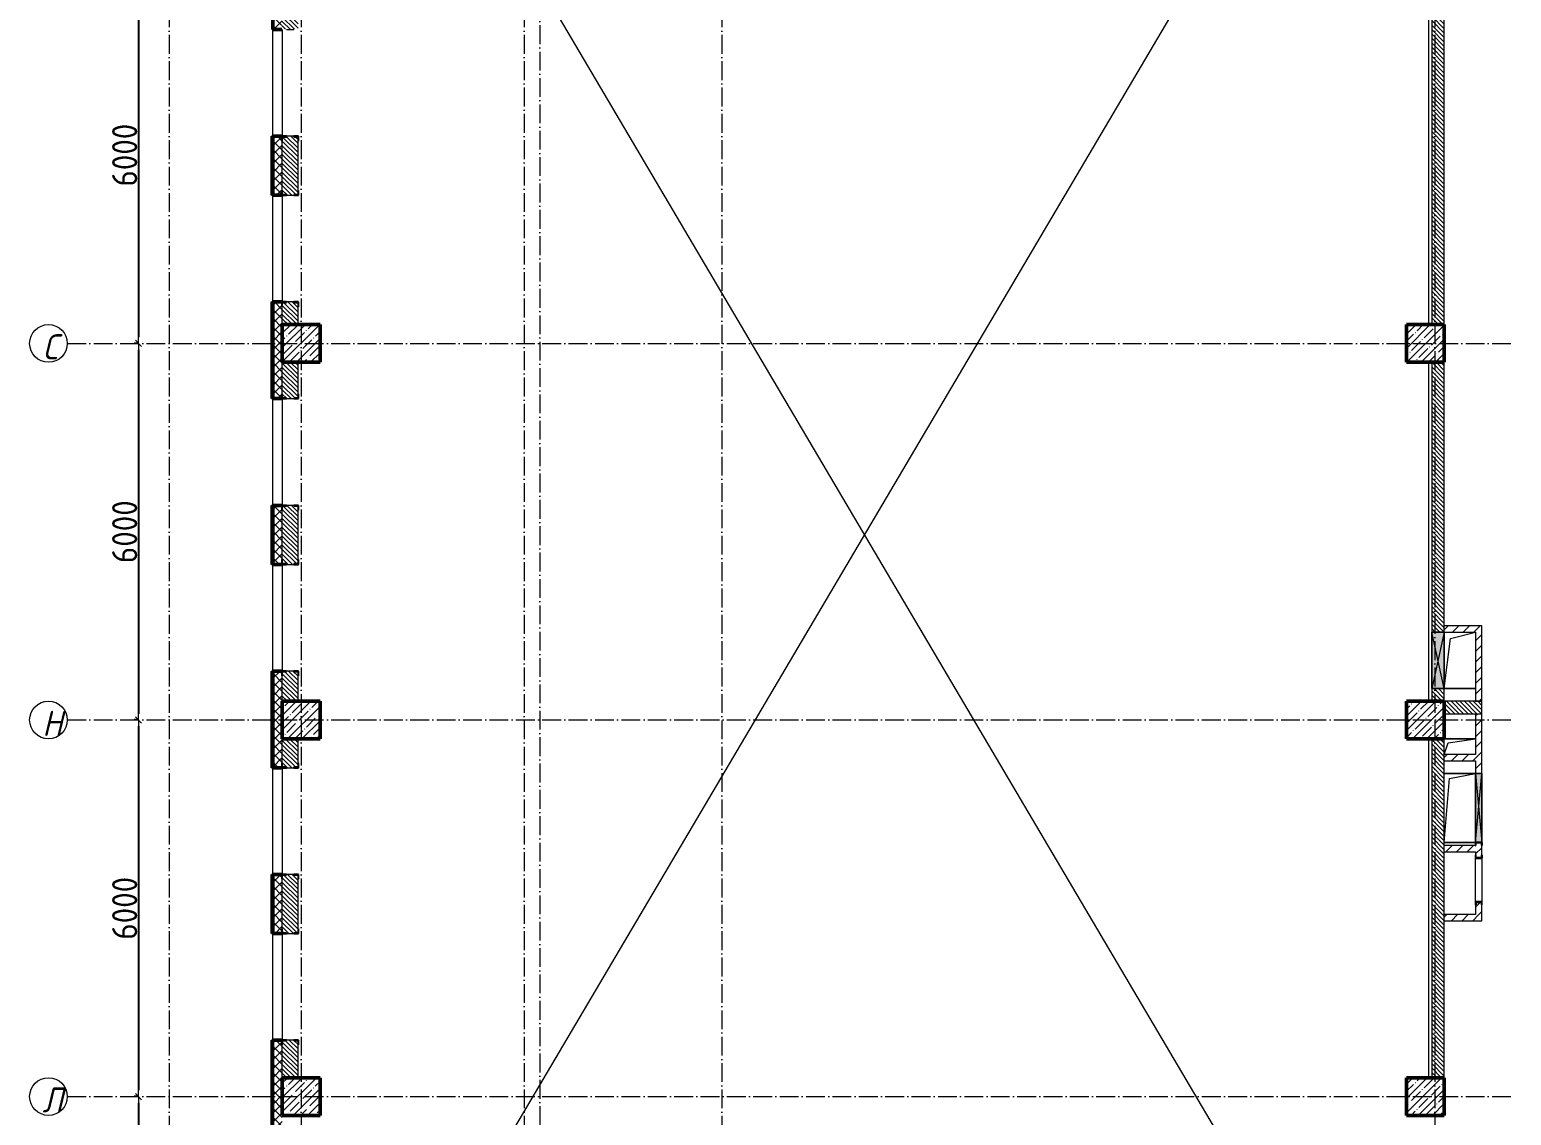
# Model space of a CAD drawing. Header units: millimetres. Extents: x -213536 to 1564669, y -45299 to 942238.
# Drawn here: x 209156 to 232748, y 477397 to 494697 of the extents above; entities that cross this region are included whole.
import ezdxf

# ---------------------------------------------------------------- set-up
doc = ezdxf.new("R2010")
doc.units = ezdxf.units.MM
doc.linetypes.add('50_200_ШТРИХ_1Т_ш5_п1_п1_', pattern=[700, 500, -100, 0, -100])
for name, color, linetype, lineweight in [('A-____-____-DIMS', 7, 'Continuous', 9), ('A-DETL-____-OTLN-4', 7, 'Continuous', 18), ('A-DETL-GENF-OTLN', 7, 'Continuous', 9), ('A-FLOR-____-OTLN', 7, 'Continuous', 9), ('A-GENM-____-MCUT', 7, 'Continuous', 25), ('A-GENM-____-OTLN', 7, 'Continuous', 9), ('A-GENM-____-OTLN-1', 7, 'Continuous', 25), ('A-GLAZ-____-OTLN', 7, 'Continuous', 9), ('A-WALL-____-MCUT-2', 7, 'Continuous', 50), ('A-WALL-____-MCUT-3', 7, 'Continuous', 9), ('A-WALL-____-OTLN', 7, 'Continuous', 9), ('A-WALL-____-PATT-1', 7, 'Continuous', 9), ('A-WALL-FNSH-MCUT-1', 7, 'Continuous', 9), ('I-WALL-____-OTLN', 7, 'Continuous', 9), ('S-COLS-____-MCUT', 7, 'Continuous', 50), ('S-COLS-____-OTLN', 7, 'Continuous', 9), ('S-GRID-____-IDEN', 7, 'Continuous', 9), ('S-GRID-____-OTLN-1', 7, '50_200_ШТРИХ_1Т_ш5_п1_п1_', 9)]:
    doc.layers.add(name, color=color, linetype=linetype, lineweight=lineweight)
doc.styles.add('ISOCPEUR_I', font='isocpeui.ttf', dxfattribs={"width": 0.9, "height": 2.5})
doc.styles.add('СПДС', font='isocpeur.ttf', dxfattribs={"width": 0.9})
doc.dimstyles.new('Размера А3', dxfattribs={"dimtxt": 200, "dimasz": 100, "dimexe": 70, "dimexo": 100, "dimgap": 20, "dimtad": 1, "dimdec": 0, "dimrnd": 10, "dimzin": 0, "dimdsep": 46, "dimtxsty": 'СПДС', "dimblk": 'ARROWHEAD_6', "dimcen": 1, "dimclrd": 256, "dimclre": 256, "dimclrt": 256, "dimazin": 0, "dimtfac": 1, "dimtdec": 0, "dimtmove": 2, "dimatfit": 3, "dimfxl": 1, "dimtolj": 1, "dimtzin": 0, "dimarcsym": 0})
pattern_1 = [(135, (142429.057, 459015.94), (-35.35534, -35.35534), [])]
pattern_2 = [(45, (142429.06, 459015.94), (-84.85281, 84.85281), [])]

# ---------------------------------------------------------------- blocks, each defined once
blk = doc.blocks.new('BSC_Колонна _Прямоугольная - 600х600-V15-АР1_План отверстий 3 этажа в осях 1-64_А-ГГ')
at = {"layer": 'S-COLS-____-OTLN'}
h = blk.add_hatch(dxfattribs=at)
h.set_pattern_fill('FP_51', color=256, style=0, pattern_type=2)
h.set_pattern_definition([(45, (-71050, -30681.04), (-114.04925, 114.04925), []), (45, (-70935.95, -30681.04), (-114.04925, 114.04925), [201.613, -40.323, 3.353, -36.97])])
h.paths.add_polyline_path([(-300, -300), (300, -300), (300, 300), (-300, 300)], flags=0)
at = {"layer": 'S-COLS-____-MCUT'}
for p, q in [((300, 300), (-300, 300)), ((-300, 300), (-300, -300)), ((300, -300), (300, 300)), ((-300, -300), (300, -300))]:
    blk.add_line(p, q, dxfattribs=at)
blk = doc.blocks.new('BSC_Колонна _Прямоугольная - 600х600-V16-АР1_План отверстий 3 этажа в осях 1-64_А-ГГ')
at = {"layer": 'S-COLS-____-OTLN'}
h = blk.add_hatch(dxfattribs=at)
h.set_pattern_fill('FP_52', color=256, style=0, pattern_type=2)
h.set_pattern_definition([(45, (-71050, -24681.04), (-114.04925, 114.04925), []), (45, (-70935.95, -24681.04), (-114.04925, 114.04925), [201.613, -40.323, 3.353, -36.97])])
h.paths.add_polyline_path([(-300, -300), (300, -300), (300, 300), (-300, 300), (-300, 134)], flags=0)
at = {"layer": 'S-COLS-____-MCUT'}
for p, q in [((300, 300), (-300, 300)), ((-300, 300), (-300, -300)), ((300, -300), (300, 300)), ((-300, -300), (300, -300))]:
    blk.add_line(p, q, dxfattribs=at)
blk = doc.blocks.new('BSC_Колонна _Прямоугольная - 600х600-V17-АР1_План отверстий 3 этажа в осях 1-64_А-ГГ')
at = {"layer": 'S-COLS-____-OTLN'}
h = blk.add_hatch(dxfattribs=at)
h.set_pattern_fill('FP_53', color=256, style=0, pattern_type=2)
h.set_pattern_definition([(45, (-71050, -18681.04), (-114.04925, 114.04925), []), (45, (-70935.95, -18681.04), (-114.04925, 114.04925), [201.613, -40.323, 3.353, -36.97])])
h.paths.add_polyline_path([(-300, -300), (300, -300), (300, 300), (-300, 300)], flags=0)
at = {"layer": 'S-COLS-____-MCUT'}
for p, q in [((300, 300), (-300, 300)), ((-300, 300), (-300, -300)), ((300, -300), (300, 300)), ((-300, -300), (300, -300))]:
    blk.add_line(p, q, dxfattribs=at)
blk = doc.blocks.new('BSC_Колонна _Прямоугольная - 600х600-V18-АР1_План отверстий 3 этажа в осях 1-64_А-ГГ')
at = {"layer": 'S-COLS-____-OTLN'}
h = blk.add_hatch(dxfattribs=at)
h.set_pattern_fill('FP_55', color=256, style=0, pattern_type=2)
h.set_pattern_definition([(45, (-88950, -30681.04), (-114.04925, 114.04925), []), (45, (-88835.95, -30681.04), (-114.04925, 114.04925), [201.613, -40.323, 3.353, -36.97])])
h.paths.add_polyline_path([(-300, -300), (300, -300), (300, 300), (-300, 300)], flags=0)
at = {"layer": 'S-COLS-____-MCUT'}
for p, q in [((300, 300), (-300, 300)), ((-300, 300), (-300, -300)), ((300, -300), (300, 300)), ((-300, -300), (300, -300))]:
    blk.add_line(p, q, dxfattribs=at)
blk = doc.blocks.new('BSC_Колонна _Прямоугольная - 600х600-V19-АР1_План отверстий 3 этажа в осях 1-64_А-ГГ')
at = {"layer": 'S-COLS-____-OTLN'}
h = blk.add_hatch(dxfattribs=at)
h.set_pattern_fill('FP_56', color=256, style=0, pattern_type=2)
h.set_pattern_definition([(45, (-88950, -24681.04), (-114.04925, 114.04925), []), (45, (-88835.95, -24681.04), (-114.04925, 114.04925), [201.613, -40.323, 3.353, -36.97])])
h.paths.add_polyline_path([(-300, -300), (300, -300), (300, 300), (-300, 300), (-300, 134)], flags=0)
at = {"layer": 'S-COLS-____-MCUT'}
for p, q in [((300, 300), (-300, 300)), ((-300, 300), (-300, -300)), ((300, -300), (300, 300)), ((-300, -300), (300, -300))]:
    blk.add_line(p, q, dxfattribs=at)
blk = doc.blocks.new('BSC_Колонна _Прямоугольная - 600х600-V20-АР1_План отверстий 3 этажа в осях 1-64_А-ГГ')
at = {"layer": 'S-COLS-____-OTLN'}
h = blk.add_hatch(dxfattribs=at)
h.set_pattern_fill('FP_57', color=256, style=0, pattern_type=2)
h.set_pattern_definition([(45, (-88950, -18681.04), (-114.04925, 114.04925), []), (45, (-88835.95, -18681.04), (-114.04925, 114.04925), [201.613, -40.323, 3.353, -36.97])])
h.paths.add_polyline_path([(-300, -300), (300, -300), (300, 300), (-300, 300)], flags=0)
at = {"layer": 'S-COLS-____-MCUT'}
for p, q in [((300, 300), (-300, 300)), ((-300, 300), (-300, -300)), ((300, -300), (300, 300)), ((-300, -300), (300, -300))]:
    blk.add_line(p, q, dxfattribs=at)
blk = doc.blocks.new('Фахверк_СКБ_Уголок - 250_3380-27498580-АР1_План отверстий 3 этажа в осях 1-64_А-ГГ')
at = {"layer": 'A-GENM-____-MCUT'}
for p, q in [((200, 181), (125, 181)), ((125, 181), (125, 106)), ((125, 106), (131, 106)), ((131, 106), (131, 175)), ((131, 175), (200, 175)), ((200, 175), (200, 181)), ((131, -6), (125, -6)), ((125, -6), (125, -81)), ((125, -81), (200, -81)), ((131, -75), (131, -6)), ((200, -75), (131, -75)), ((200, -81), (200, -75))]:
    blk.add_line(p, q, dxfattribs=at)
blk = doc.blocks.new('AR_Отверстие прямоугольное _в плите_ - AR_Отверстие прямоугольное _в плите_-30552785-АР1_План отверстий 3 этажа в осях 1-64_А-ГГ')
at = {"layer": 'A-GENM-____-OTLN'}
for p, q in [((-250, -450), (-150, 350)), ((-150, 350), (250, 450)), ((-250, -450), (250, -450))]:
    blk.add_line(p, q, dxfattribs=at)
blk = doc.blocks.new('AR_Отверстие прямоугольное _в плите_ - AR_Отверстие прямоугольное _в плите_-30459257-АР1_План отверстий 3 этажа в осях 1-64_А-ГГ')
at = {"layer": 'A-GENM-____-OTLN'}
for p, q in [((250, 125), (-250, 125)), ((-250, -125), (-188, 63)), ((-188, 63), (250, 125))]:
    blk.add_line(p, q, dxfattribs=at)
blk = doc.blocks.new('AR_Отверстие прямоугольное _в плите_ - AR_Отверстие прямоугольное _в плите_-V208-АР1_План отверстий 3 этажа в осях 1-64_А-ГГ')
at = {"layer": 'A-GENM-____-OTLN'}
for p, q in [((250, 550), (-250, 550)), ((-167, 467), (250, 550)), ((-250, -550), (-167, 467)), ((-250, -550), (250, -550))]:
    blk.add_line(p, q, dxfattribs=at)
blk = doc.blocks.new('154_Фахверк_СКБ_Швеллер - Тип_100_3960_зеркало-36793856-АР1_План отверстий 3 этажа в осях 1-64_А-ГГ')
at = {"layer": 'A-GENM-____-MCUT'}
for p, q in [((175, 50), (125, 50)), ((125, 50), (125, -50)), ((128, 47), (175, 47)), ((128, -47), (128, 47)), ((175, 47), (175, 50)), ((125, -50), (175, -50)), ((175, -47), (128, -47)), ((175, -50), (175, -47))]:
    blk.add_line(p, q, dxfattribs=at)
blk = doc.blocks.new('154_Стойка_СКБ_Швеллер - СМ-2180_100-28318692-АР1_План отверстий 3 этажа в осях 1-64_А-ГГ')
at = {"layer": 'A-GENM-____-MCUT'}
for p, q in [((171, 50), (125, 50)), ((125, 50), (125, -50)), ((129.5, 42.4), (171, 42.4)), ((129.5, -42.4), (129.5, 42.4)), ((171, 42.4), (171, 50)), ((125, -50), (171, -50)), ((171, -42.4), (129.5, -42.4)), ((171, -50), (171, -42.4))]:
    blk.add_line(p, q, dxfattribs=at)
blk = doc.blocks.new('AR_Отверстие прямоугольное _в стене_ - AR_Отверстие прямоугольное _в стене__ОВ-36953238-АР1_План отверстий 3 этажа в осях 1-64_А-ГГ')
at = {"layer": 'A-GLAZ-____-OTLN'}
blk.add_hatch(color=256, dxfattribs=at).paths.add_polyline_path([(450, 100), (-450, 100), (-450, -100), (450, -100)], flags=0)
at = {"layer": 'A-DETL-GENF-OTLN'}
for p, q in [((-450, -100), (-450, 100)), ((-450, 100), (450, 100)), ((450, 100), (-450, -100)), ((-450, 100), (450, -100)), ((450, 100), (-450, 100)), ((-450, 100), (-450, -100)), ((450, 100), (450, -100)), ((450, -100), (450, 100)), ((450, -100), (-450, -100)), ((-450, -100), (450, -100))]:
    blk.add_line(p, q, dxfattribs=at)
blk = doc.blocks.new('AR_Отверстие прямоугольное _в стене_ - AR_Отверстие прямоугольное _в стене__ОВ-36943067-АР1_План отверстий 3 этажа в осях 1-64_А-ГГ')
at = {"layer": 'A-GLAZ-____-OTLN'}
blk.add_hatch(color=256, dxfattribs=at).paths.add_polyline_path([(-550, -50), (550, -50), (550, 50), (-550, 50), (-550, -47)], flags=0)
at = {"layer": 'A-DETL-GENF-OTLN'}
for p, q in [((-550, 50), (550, 50)), ((550, 50), (-550, -50)), ((-550, 50), (550, -50)), ((550, 50), (-550, 50)), ((550, 50), (550, -50)), ((550, -50), (550, 50)), ((550, -50), (-550, -50)), ((-550, -50), (550, -50))]:
    blk.add_line(p, q, dxfattribs=at)
blk = doc.blocks.new('Ось сетки - Круг_Ø6_00__ISO-2_5_0_9K_-25732049-АР1_План отверстий 3 этажа в осях 1-64_А-ГГ')
at = {"layer": 'S-GRID-____-IDEN'}
blk.add_circle((0, 0), 3, dxfattribs=at)
blk = doc.blocks.new('ARROWHEAD_6')
at = {"color": 0, "linetype": 'Continuous'}
for p, q in [((0, 0), (-1, 0)), ((-0.5, -0.5), (0.5, 0.5))]:
    blk.add_line(p, q, dxfattribs=at)
blk = doc.blocks.new('*D2896')
at = {"layer": 'A-____-____-DIMS', "lineweight": -2, "transparency": 16777216}
for p, q in [((210895, 495697), (210819, 495697)), ((210889, 495597), (210889, 489797)), ((210895, 489697), (210819, 489697))]:
    blk.add_line(p, q, dxfattribs=at)
at = {"layer": 'Defpoints', "color": 0, "lineweight": 50, "transparency": 16777216}
for p in [(210995, 495697), (210889, 489697), (210995, 489697)]:
    blk.add_point(p, dxfattribs=at)
at = {"layer": 'A-____-____-DIMS', "lineweight": -2, "transparency": 16777216, "xscale": 100, "yscale": 100, "zscale": 100}
for p, rotation in [((210889, 495697), 90), ((210889, 489697), 270)]:
    blk.add_blockref('ARROWHEAD_6', p, dxfattribs=dict(at, rotation=rotation))
at = {"layer": 'A-____-____-DIMS', "transparency": 16777216, "insert": (210669, 492697), "char_height": 400, "attachment_point": 5, "rotation": 90, "style": 'СПДС'}
blk.add_mtext('\\A1;6000', dxfattribs=at)
blk = doc.blocks.new('*D2897')
at = {"layer": 'A-____-____-DIMS', "lineweight": -2, "transparency": 16777216}
for p, q in [((210895, 489697), (210819, 489697)), ((210889, 489597), (210889, 483797)), ((210895, 483697), (210819, 483697))]:
    blk.add_line(p, q, dxfattribs=at)
at = {"layer": 'Defpoints', "color": 0, "lineweight": 50, "transparency": 16777216}
for p in [(210995, 489697), (210889, 483697), (210995, 483697)]:
    blk.add_point(p, dxfattribs=at)
at = {"layer": 'A-____-____-DIMS', "lineweight": -2, "transparency": 16777216, "xscale": 100, "yscale": 100, "zscale": 100}
for p, rotation in [((210889, 489697), 90), ((210889, 483697), 270)]:
    blk.add_blockref('ARROWHEAD_6', p, dxfattribs=dict(at, rotation=rotation))
at = {"layer": 'A-____-____-DIMS', "transparency": 16777216, "insert": (210669, 486697), "char_height": 400, "attachment_point": 5, "rotation": 90, "style": 'СПДС'}
blk.add_mtext('\\A1;6000', dxfattribs=at)
blk = doc.blocks.new('*D2898')
at = {"layer": 'A-____-____-DIMS', "lineweight": -2, "transparency": 16777216}
for p, q in [((210895, 483697), (210819, 483697)), ((210889, 483597), (210889, 477797)), ((210895, 477697), (210819, 477697))]:
    blk.add_line(p, q, dxfattribs=at)
at = {"layer": 'Defpoints', "color": 0, "lineweight": 50, "transparency": 16777216}
for p in [(210995, 483697), (210889, 477697), (210995, 477697)]:
    blk.add_point(p, dxfattribs=at)
at = {"layer": 'A-____-____-DIMS', "lineweight": -2, "transparency": 16777216, "xscale": 100, "yscale": 100, "zscale": 100}
for p, rotation in [((210889, 483697), 90), ((210889, 477697), 270)]:
    blk.add_blockref('ARROWHEAD_6', p, dxfattribs=dict(at, rotation=rotation))
at = {"layer": 'A-____-____-DIMS', "transparency": 16777216, "insert": (210669, 480697), "char_height": 400, "attachment_point": 5, "rotation": 90, "style": 'СПДС'}
blk.add_mtext('\\A1;6000', dxfattribs=at)
blk = doc.blocks.new('*D2899')
at = {"layer": 'A-____-____-DIMS', "lineweight": -2, "transparency": 16777216}
for p, q in [((210895, 477697), (210819, 477697)), ((210889, 477597), (210889, 475447)), ((210895, 475347), (210819, 475347))]:
    blk.add_line(p, q, dxfattribs=at)
at = {"layer": 'Defpoints', "color": 0, "lineweight": 50, "transparency": 16777216}
for p in [(210995, 477697), (210889, 475347), (210995, 475347)]:
    blk.add_point(p, dxfattribs=at)
at = {"layer": 'A-____-____-DIMS', "lineweight": -2, "transparency": 16777216, "xscale": 100, "yscale": 100, "zscale": 100}
for p, rotation in [((210889, 477697), 90), ((210889, 475347), 270)]:
    blk.add_blockref('ARROWHEAD_6', p, dxfattribs=dict(at, rotation=rotation))
at = {"layer": 'A-____-____-DIMS', "transparency": 16777216, "insert": (210669, 476522), "char_height": 400, "attachment_point": 5, "rotation": 90, "style": 'СПДС'}
blk.add_mtext('\\A1;2350', dxfattribs=at)

msp = doc.modelspace()

# ---------------------------------------------------------------- hatches: boundary and pattern name
at = {"layer": 'A-WALL-____-PATT-1'}
h = msp.add_hatch(dxfattribs=at)
h.set_pattern_fill('FP_1', color=256, style=0, pattern_type=2)
h.set_pattern_definition([(45, (142429.06, 459015.94), (-70.71068, 70.71068), []), (135, (142429.06, 459015.94), (-70.71068, -70.71068), [])])
h.paths.add_polyline_path([(213029.1, 471347), (213179.1, 471347), (213179.1, 472642), (213173.1, 472642), (213173.1, 472717), (213029.1, 472717)], flags=0)
h.paths.add_polyline_path([(213114, 474417), (213173.1, 474417), (213173.1, 474492), (213179.1, 474492), (213179.1, 475282), (213173.1, 475282), (213173.1, 475357), (213029.1, 475357), (213029.1, 474417)], flags=0)
h.paths.add_polyline_path([(213114, 477057), (213173.1, 477057), (213173.1, 477132), (213179.1, 477132), (213179.1, 478522), (213173.1, 478522), (213173.1, 478597), (213029.1, 478597), (213029.1, 477057)], flags=0)
h.paths.add_polyline_path([(213114, 480297), (213173.1, 480297), (213173.1, 480372), (213179.1, 480372), (213179.1, 481162), (213173.1, 481162), (213173.1, 481237), (213029.1, 481237), (213029.1, 480297)], flags=0)
h.paths.add_polyline_path([(213114, 482937), (213173.1, 482937), (213173.1, 483012), (213179.1, 483012), (213179.1, 484402), (213173.1, 484402), (213173.1, 484477), (213029.1, 484477), (213029.1, 482937)], flags=0)
h.paths.add_polyline_path([(213029.1, 486177), (213173.1, 486177), (213173.1, 486252), (213179.1, 486252), (213179.1, 487042), (213173.1, 487042), (213173.1, 487117), (213029.1, 487117)], flags=0)
h.paths.add_polyline_path([(213029.1, 488817), (213173.1, 488817), (213173.1, 488892), (213179.1, 488892), (213179.1, 490282), (213173.1, 490282), (213173.1, 490357), (213029.1, 490357)], flags=0)
h.paths.add_polyline_path([(213029.1, 492057), (213173.1, 492057), (213173.1, 492132), (213179.1, 492132), (213179.1, 492922), (213173.1, 492922), (213173.1, 492997), (213029.1, 492997)], flags=0)
h.paths.add_polyline_path([(213173.1, 494697), (213173.1, 494772), (213179.1, 494772), (213179.1, 496162), (213173.1, 496162), (213173.1, 496237), (213029.1, 496237), (213029.1, 494697), (213114, 494697)], flags=0)
h.paths.add_polyline_path([(213173.1, 497937), (213173.1, 498012), (213179.1, 498012), (213179.1, 498802), (213173.1, 498802), (213173.1, 498877), (213029.1, 498877), (213029.1, 497937), (213114, 497937)], flags=0)
h.paths.add_polyline_path([(213173.1, 500577), (213173.1, 500652), (213179.1, 500652), (213179.1, 501947), (213029.1, 501947), (213029.1, 500577), (213114, 500577)], flags=0)
h = msp.add_hatch(dxfattribs=at)
h.set_pattern_fill('FP_6', color=256, style=0, pattern_type=2)
h.set_pattern_definition(pattern_1)
h.paths.add_polyline_path([(213360.1, 489997), (213429.1, 489997), (213429.1, 490351), (213360.1, 490351), (213360.1, 490357), (213248.1, 490357), (213248.1, 490351), (213179.1, 490351), (213179.1, 489997)], flags=0)
h.paths.add_polyline_path([(213360.1, 492057), (213360.1, 492063), (213429.1, 492063), (213429.1, 492991), (213360.1, 492991), (213360.1, 492997), (213248.1, 492997), (213248.1, 492991), (213179.1, 492991), (213179.1, 492063), (213248.1, 492063), (213248.1, 492057)], flags=0)
h.paths.add_polyline_path([(213360.1, 494697), (213360.1, 494703), (213429.1, 494703), (213429.1, 495397), (213179.1, 495397), (213179.1, 494703), (213248.1, 494703), (213248.1, 494697)], flags=0)
h = msp.add_hatch(dxfattribs=at)
h.set_pattern_fill('FP_6', color=256, style=0, pattern_type=2)
h.set_pattern_definition(pattern_1)
h.paths.add_polyline_path([(231679.1, 489997), (231679.1, 495397), (231479.1, 495397), (231479.1, 489997)], flags=0)
h = msp.add_hatch(dxfattribs=at)
h.set_pattern_fill('FP_6', color=256, style=0, pattern_type=2)
h.set_pattern_definition(pattern_1)
h.paths.add_polyline_path([(213248.1, 483997), (213429.1, 483997), (213429.1, 484471), (213360.1, 484471), (213360.1, 484477), (213248.1, 484477), (213248.1, 484471), (213179.1, 484471), (213179.1, 483997)], flags=0)
h.paths.add_polyline_path([(213248.1, 486177), (213360.1, 486177), (213360.1, 486183), (213429.1, 486183), (213429.1, 487111), (213360.1, 487111), (213360.1, 487117), (213248.1, 487117), (213248.1, 487111), (213179.1, 487111), (213179.1, 486183), (213248.1, 486183)], flags=0)
h.paths.add_polyline_path([(213360.1, 488817), (213360.1, 488823), (213429.1, 488823), (213429.1, 489397), (213179.1, 489397), (213179.1, 488823), (213248.1, 488823), (213248.1, 488817)], flags=0)
h = msp.add_hatch(dxfattribs=at)
h.set_pattern_fill('FP_6', color=256, style=0, pattern_type=2)
h.set_pattern_definition(pattern_1)
h.paths.add_polyline_path([(231679.1, 483997), (231679.1, 484197), (231479.1, 484197), (231479.1, 483997)], flags=0)
h.paths.add_polyline_path([(231479.1, 485097), (231679.1, 485097), (231679.1, 489397), (231479.1, 489397), (231479.1, 487271)], flags=0)
h = msp.add_hatch(dxfattribs=at)
h.set_pattern_fill('FP_4', color=256, style=0, pattern_type=2)
h.set_pattern_definition(pattern_2)
h.paths.add_polyline_path([(232179.1, 485097), (232279.1, 485097), (232279.1, 485197), (231679.1, 485197), (231679.1, 485097)], flags=0)
h = msp.add_hatch(dxfattribs=at)
h.set_pattern_fill('FP_4', color=256, style=0, pattern_type=2)
h.set_pattern_definition(pattern_2)
h.paths.add_polyline_path([(232279.1, 483997), (232279.1, 485097), (232179.1, 485097), (232179.1, 483997)], flags=0)
h = msp.add_hatch(dxfattribs=at)
h.set_pattern_fill('FP_6', color=256, style=0, pattern_type=2)
h.set_pattern_definition(pattern_1)
h.paths.add_polyline_path([(232279.1, 483797), (232279.1, 483997), (231679.1, 483997), (231679.1, 483797)], flags=0)
h = msp.add_hatch(dxfattribs=at)
h.set_pattern_fill('FP_4', color=256, style=0, pattern_type=2)
h.set_pattern_definition(pattern_2)
h.paths.add_polyline_path([(232271.5, 480597), (232279.1, 480597), (232279.1, 480751), (232271.5, 480751), (232271.5, 480792.5), (232186.7, 480792.5), (232186.7, 480751), (232179.1, 480751), (232179.1, 480597), (232186.7, 480597)], flags=0)
h.paths.add_polyline_path([(232182.1, 481500), (232276.1, 481500), (232276.1, 481547), (232279.1, 481547), (232279.1, 481697), (232276.1, 481697), (232276.1, 481744), (232182.1, 481744), (232182.1, 481697), (232179.1, 481697), (232179.1, 481547), (232182.1, 481547)], flags=0)
h.paths.add_polyline_path([(232192, 482847), (232279.1, 482847), (232279.1, 483797), (232179.1, 483797), (232179.1, 482847)], flags=0)
h = msp.add_hatch(dxfattribs=at)
h.set_pattern_fill('FP_6', color=256, style=0, pattern_type=2)
h.set_pattern_definition(pattern_1)
h.paths.add_polyline_path([(213248.1, 477997), (213429.1, 477997), (213429.1, 478591), (213360.1, 478591), (213360.1, 478597), (213248.1, 478597), (213248.1, 478591), (213179.1, 478591), (213179.1, 477997)], flags=0)
h.paths.add_polyline_path([(213360.1, 480297), (213360.1, 480303), (213429.1, 480303), (213429.1, 481231), (213360.1, 481231), (213360.1, 481237), (213248.1, 481237), (213248.1, 481231), (213179.1, 481231), (213179.1, 480303), (213248.1, 480303), (213248.1, 480297)], flags=0)
h.paths.add_polyline_path([(213360.1, 482937), (213360.1, 482943), (213429.1, 482943), (213429.1, 483397), (213179.1, 483397), (213179.1, 482943), (213248.1, 482943), (213248.1, 482937)], flags=0)
h = msp.add_hatch(dxfattribs=at)
h.set_pattern_fill('FP_6', color=256, style=0, pattern_type=2)
h.set_pattern_definition(pattern_1)
h.paths.add_polyline_path([(231679.1, 477997), (231679.1, 483397), (231479.1, 483397), (231479.1, 477997)], flags=0)
h = msp.add_hatch(dxfattribs=at)
h.set_pattern_fill('FP_4', color=256, style=0, pattern_type=2)
h.set_pattern_definition(pattern_2)
h.paths.add_polyline_path([(232179.1, 483047), (232179.1, 483147), (231679.1, 483147), (231679.1, 483047)], flags=0)
h = msp.add_hatch(dxfattribs=at)
h.set_pattern_fill('FP_4', color=256, style=0, pattern_type=2)
h.set_pattern_definition(pattern_2)
h.paths.add_polyline_path([(232179.1, 481597), (232179.1, 481697), (231679.1, 481697), (231679.1, 481597)], flags=0)
h = msp.add_hatch(dxfattribs=at)
h.set_pattern_fill('FP_4', color=256, style=0, pattern_type=2)
h.set_pattern_definition(pattern_2)
h.paths.add_polyline_path([(231679.1, 480497), (232279.1, 480497), (232279.1, 480597), (231679.1, 480597)], flags=0)

# ---------------------------------------------------------------- linework, layer by layer
at = {"layer": 'A-DETL-____-OTLN-4'}
for p, q in [((213779.1, 471947), (231179.1, 501447)), ((213779.1, 501347), (231179.1, 471847))]:
    msp.add_line(p, q, dxfattribs=at)
at = {"layer": 'A-FLOR-____-OTLN'}
for p, q in [((231429.1, 495397), (231429.1, 489997)), ((231429.1, 489397), (231429.1, 483997)), ((232179.1, 484197), (231679.1, 484197)), ((231429.1, 483397), (231429.1, 477997)), ((231679.1, 483397), (232179.1, 483397)), ((231679.1, 482847), (232179.1, 482847)), ((232179.1, 481747), (231679.1, 481747))]:
    msp.add_line(p, q, dxfattribs=at)
at = {"layer": 'A-WALL-____-MCUT-2'}
for p, q in [((213029.1, 496237), (213029.1, 494697)), ((213029.1, 494697), (213173.1, 494697)), ((213017.1, 492997), (213017.1, 492057)), ((213022.1, 492997), (213022.1, 492057)), ((213029.1, 492997), (213029.1, 492057)), ((213173.1, 492997), (213029.1, 492997)), ((213029.1, 492057), (213173.1, 492057)), ((213017.1, 490357), (213017.1, 488817)), ((213022.1, 490357), (213022.1, 488817)), ((213029.1, 490357), (213029.1, 488817)), ((213173.1, 490357), (213029.1, 490357)), ((213029.1, 488817), (213173.1, 488817)), ((213017.1, 487117), (213017.1, 486177)), ((213022.1, 487117), (213022.1, 486177)), ((213029.1, 487117), (213029.1, 486177)), ((213173.1, 487117), (213029.1, 487117)), ((213029.1, 486177), (213173.1, 486177)), ((213017.1, 484477), (213017.1, 482937)), ((213022.1, 484477), (213022.1, 482937)), ((213029.1, 484477), (213029.1, 482937)), ((213173.1, 484477), (213029.1, 484477)), ((213029.1, 482937), (213173.1, 482937)), ((213017.1, 481237), (213017.1, 480297)), ((213022.1, 481237), (213022.1, 480297)), ((213029.1, 481237), (213029.1, 480297)), ((213173.1, 481237), (213029.1, 481237)), ((213029.1, 480297), (213173.1, 480297)), ((213017.1, 478597), (213017.1, 477057)), ((213022.1, 478597), (213022.1, 477057)), ((213029.1, 478597), (213029.1, 478597)), ((213173.1, 478597), (213029.1, 478597))]:
    msp.add_line(p, q, dxfattribs=at)
at = {"layer": 'A-WALL-____-MCUT-3'}
for p, q in [((231479.1, 495397), (231479.1, 489997)), ((231679.1, 489997), (231679.1, 495397)), ((213248.1, 494697), (213360.1, 494697)), ((213179.1, 492132), (213179.1, 492922)), ((213360.1, 492997), (213248.1, 492997)), ((213429.1, 492132), (213429.1, 492922)), ((213248.1, 492057), (213360.1, 492057)), ((213179.1, 489997), (213179.1, 490282)), ((213360.1, 490357), (213248.1, 490357)), ((213429.1, 489997), (213429.1, 490282)), ((213179.1, 488892), (213179.1, 489397)), ((213429.1, 488892), (213429.1, 489397)), ((231479.1, 489397), (231479.1, 485097)), ((231679.1, 485097), (231679.1, 489397)), ((213248.1, 488817), (213360.1, 488817)), ((213179.1, 486252), (213179.1, 487042)), ((213360.1, 487117), (213248.1, 487117)), ((213429.1, 486252), (213429.1, 487042)), ((213248.1, 486177), (213360.1, 486177)), ((213179.1, 483997), (213179.1, 484402)), ((213360.1, 484477), (213248.1, 484477)), ((213429.1, 483997), (213429.1, 484402)), ((231479.1, 484197), (231479.1, 483997)), ((231679.1, 483997), (231679.1, 484197)), ((232279.1, 483997), (231679.1, 483997)), ((232279.1, 483797), (232279.1, 483997)), ((231679.1, 483797), (232279.1, 483797)), ((213179.1, 483012), (213179.1, 483397)), ((213429.1, 483012), (213429.1, 483397)), ((231479.1, 483397), (231479.1, 477997)), ((231679.1, 477997), (231679.1, 483397)), ((213248.1, 482937), (213360.1, 482937)), ((213179.1, 480372), (213179.1, 481162)), ((213360.1, 481237), (213248.1, 481237)), ((213429.1, 480372), (213429.1, 481162)), ((213248.1, 480297), (213360.1, 480297)), ((213179.1, 477997), (213179.1, 478522)), ((213360.1, 478597), (213248.1, 478597)), ((213429.1, 477997), (213429.1, 478522))]:
    msp.add_line(p, q, dxfattribs=at)
at = {"layer": 'A-WALL-____-OTLN'}
for p, q in [((213029.1, 492997), (213029.1, 494697)), ((213179.1, 494697), (213179.1, 492997)), ((213029.1, 490357), (213029.1, 492057)), ((213179.1, 492057), (213179.1, 490357)), ((213029.1, 487117), (213029.1, 488817)), ((213179.1, 488817), (213179.1, 487117)), ((213029.1, 484477), (213029.1, 486177)), ((213179.1, 486177), (213179.1, 484477)), ((213029.1, 481237), (213029.1, 482937)), ((213179.1, 482937), (213179.1, 481237)), ((213029.1, 478597), (213029.1, 480297)), ((213179.1, 480297), (213179.1, 478597))]:
    msp.add_line(p, q, dxfattribs=at)
at = {"layer": 'A-WALL-FNSH-MCUT-1'}
for p, q in [((213029.1, 492997), (213009.1, 492997)), ((213009.1, 492997), (213009.1, 492057)), ((213009.1, 492057), (213029.1, 492057)), ((213029.1, 490357), (213009.1, 490357)), ((213009.1, 490357), (213009.1, 488817)), ((213009.1, 488817), (213029.1, 488817)), ((213029.1, 487117), (213009.1, 487117)), ((213009.1, 487117), (213009.1, 486177)), ((213009.1, 486177), (213029.1, 486177)), ((232279.1, 485197), (231679.1, 485197)), ((231679.1, 485097), (232179.1, 485097)), ((231679.1, 485097), (231679.1, 485097)), ((232179.1, 485097), (232179.1, 483997)), ((232279.1, 483997), (232279.1, 485197)), ((213029.1, 484477), (213009.1, 484477)), ((213009.1, 484477), (213009.1, 482937)), ((232179.1, 483997), (232279.1, 483997)), ((232179.1, 483797), (232179.1, 483147)), ((232279.1, 482847), (232279.1, 483797)), ((232279.1, 483797), (232279.1, 483797)), ((213009.1, 482937), (213029.1, 482937)), ((232179.1, 483147), (231679.1, 483147)), ((231679.1, 483047), (232179.1, 483047)), ((232179.1, 483047), (232179.1, 482847)), ((232179.1, 481697), (231679.1, 481697)), ((231679.1, 481597), (232179.1, 481597)), ((232179.1, 481597), (232179.1, 481547)), ((232279.1, 481547), (232279.1, 481697)), ((213029.1, 481237), (213009.1, 481237)), ((213009.1, 481237), (213009.1, 480297)), ((232179.1, 480597), (231679.1, 480597)), ((232179.1, 480751), (232179.1, 480597)), ((232279.1, 480497), (232279.1, 480751)), ((231679.1, 480497), (232279.1, 480497)), ((213009.1, 480297), (213029.1, 480297)), ((213029.1, 478597), (213009.1, 478597)), ((213009.1, 478597), (213009.1, 477057)), ((213029.1, 477057), (213029.1, 478597))]:
    msp.add_line(p, q, dxfattribs=at)
at = {"layer": 'I-WALL-____-OTLN'}
for p, q in [((232179.1, 480797), (232179.1, 481497)), ((232279.1, 481497), (232279.1, 480797))]:
    msp.add_line(p, q, dxfattribs=at)
at = {"layer": 'S-GRID-____-OTLN-1', "color": 251, "ltscale": 0.6, "true_color": 0x636466}
for p, q in [((211379.1, 508896.9), (211379.1, 454533.3)), ((213479.1, 508896.9), (213479.1, 454705.9)), ((217029.1, 508896.9), (217029.1, 470347)), ((220179.1, 508896.9), (220179.1, 467585.8)), ((231529.1, 508896.9), (231529.1, 454533.3)), ((217279.1, 508628.7), (217279.1, 470347)), ((209755.8, 489697), (232747.8, 489697)), ((209755.8, 483697), (232747.8, 483697)), ((209755.8, 477697), (232747.8, 477697))]:
    msp.add_line(p, q, dxfattribs=at)

# ---------------------------------------------------------------- block references
at = {"layer": 'A-GENM-____-OTLN'}
for name, p in [('AR_Отверстие прямоугольное _в плите_ - AR_Отверстие прямоугольное _в плите_-30552785-АР1_План отверстий 3 этажа в осях 1-64_А-ГГ', (231929.1, 484647)), ('AR_Отверстие прямоугольное _в плите_ - AR_Отверстие прямоугольное _в плите_-30459257-АР1_План отверстий 3 этажа в осях 1-64_А-ГГ', (231929.1, 483272)), ('AR_Отверстие прямоугольное _в плите_ - AR_Отверстие прямоугольное _в плите_-V208-АР1_План отверстий 3 этажа в осях 1-64_А-ГГ', (231929.1, 482297))]:
    msp.add_blockref(name, p, dxfattribs=at)
at = {"layer": 'A-GENM-____-OTLN-1'}
for name, p, rotation in [('Фахверк_СКБ_Уголок - 250_3380-27498580-АР1_План отверстий 3 этажа в осях 1-64_А-ГГ', (213254.1, 493122), 269.9999999999999), ('Фахверк_СКБ_Уголок - 250_3380-27498580-АР1_План отверстий 3 этажа в осях 1-64_А-ГГ', (213354.1, 491932), 89.99999999999991), ('Фахверк_СКБ_Уголок - 250_3380-27498580-АР1_План отверстий 3 этажа в осях 1-64_А-ГГ', (213254.1, 490482), 269.9999999999999), ('Фахверк_СКБ_Уголок - 250_3380-27498580-АР1_План отверстий 3 этажа в осях 1-64_А-ГГ', (213354.1, 488692), 89.99999999999991), ('Фахверк_СКБ_Уголок - 250_3380-27498580-АР1_План отверстий 3 этажа в осях 1-64_А-ГГ', (213254.1, 487242), 269.9999999999999), ('Фахверк_СКБ_Уголок - 250_3380-27498580-АР1_План отверстий 3 этажа в осях 1-64_А-ГГ', (213354.1, 486052), 89.99999999999991), ('Фахверк_СКБ_Уголок - 250_3380-27498580-АР1_План отверстий 3 этажа в осях 1-64_А-ГГ', (213254.1, 484602), 269.9999999999999), ('Фахверк_СКБ_Уголок - 250_3380-27498580-АР1_План отверстий 3 этажа в осях 1-64_А-ГГ', (213354.1, 482812), 89.99999999999991), ('154_Фахверк_СКБ_Швеллер - Тип_100_3960_зеркало-36793856-АР1_План отверстий 3 этажа в осях 1-64_А-ГГ', (232229.1, 481872), 269.9999999999996), ('154_Фахверк_СКБ_Швеллер - Тип_100_3960_зеркало-36793856-АР1_План отверстий 3 этажа в осях 1-64_А-ГГ', (232229.1, 481372), 89.99999999999962), ('Фахверк_СКБ_Уголок - 250_3380-27498580-АР1_План отверстий 3 этажа в осях 1-64_А-ГГ', (213254.1, 481362), 269.9999999999999), ('154_Стойка_СКБ_Швеллер - СМ-2180_100-28318692-АР1_План отверстий 3 этажа в осях 1-64_А-ГГ', (232229.1, 480922), 269.9999999999996), ('Фахверк_СКБ_Уголок - 250_3380-27498580-АР1_План отверстий 3 этажа в осях 1-64_А-ГГ', (213354.1, 480172), 89.99999999999991), ('Фахверк_СКБ_Уголок - 250_3380-27498580-АР1_План отверстий 3 этажа в осях 1-64_А-ГГ', (213254.1, 478722), 269.9999999999999)]:
    msp.add_blockref(name, p, dxfattribs=dict(at, rotation=rotation))
at = {"layer": 'A-GLAZ-____-OTLN'}
for name, p, rotation in [('AR_Отверстие прямоугольное _в стене_ - AR_Отверстие прямоугольное _в стене__ОВ-36953238-АР1_План отверстий 3 этажа в осях 1-64_А-ГГ', (231579.1, 484647), 269.9999999999999), ('AR_Отверстие прямоугольное _в стене_ - AR_Отверстие прямоугольное _в стене__ОВ-36943067-АР1_План отверстий 3 этажа в осях 1-64_А-ГГ', (232229.1, 482297), 89.99999999999962)]:
    msp.add_blockref(name, p, dxfattribs=dict(at, rotation=rotation))
at = {"layer": 'S-COLS-____-OTLN'}
for name, p in [('BSC_Колонна _Прямоугольная - 600х600-V15-АР1_План отверстий 3 этажа в осях 1-64_А-ГГ', (213479.1, 489697)), ('BSC_Колонна _Прямоугольная - 600х600-V18-АР1_План отверстий 3 этажа в осях 1-64_А-ГГ', (231379.1, 489697)), ('BSC_Колонна _Прямоугольная - 600х600-V16-АР1_План отверстий 3 этажа в осях 1-64_А-ГГ', (213479.1, 483697)), ('BSC_Колонна _Прямоугольная - 600х600-V19-АР1_План отверстий 3 этажа в осях 1-64_А-ГГ', (231379.1, 483697)), ('BSC_Колонна _Прямоугольная - 600х600-V17-АР1_План отверстий 3 этажа в осях 1-64_А-ГГ', (213479.1, 477697)), ('BSC_Колонна _Прямоугольная - 600х600-V20-АР1_План отверстий 3 этажа в осях 1-64_А-ГГ', (231379.1, 477697))]:
    msp.add_blockref(name, p, dxfattribs=at)
at = {"layer": 'S-GRID-____-IDEN', "xscale": 99.99999999999993, "yscale": 99.99999999999993, "zscale": 99.99999999999993, "rotation": 269.9999999999995}
for p in [(209455.8, 489697), (209455.8, 483697), (209455.8, 477697)]:
    msp.add_blockref('Ось сетки - Круг_Ø6_00__ISO-2_5_0_9K_-25732049-АР1_План отверстий 3 этажа в осях 1-64_А-ГГ', p, dxfattribs=at)

# ---------------------------------------------------------------- texts
at = {"layer": 'S-GRID-____-IDEN', "char_height": 400, "attachment_point": 1, "style": 'ISOCPEUR_I'}
for s, insert, width in [('\\fISOCPEUR|b0|i1|c204|p34|;\\W.9;С', (209366.8, 489843.6), 202.025), ('\\fISOCPEUR|b0|i1|c204|p34|;\\W.9;Н', (209357.8, 483843.6), 223.671), ('\\fISOCPEUR|b0|i1|c204|p34|;\\W.9;Л', (209357.8, 477843.6), 223.671)]:
    msp.add_mtext(s, dxfattribs=dict(at, insert=insert, width=width))

# ---------------------------------------------------------------- dimensions: what is measured, and where the dimension line sits
at = {"layer": 'A-____-____-DIMS'}
for base, p1, p2, picture, middle in [((210889.4, 489697), (210995.5, 495697), (210995.5, 489697), '*D2896', (210669.4, 492697)), ((210889.4, 483697), (210995.5, 489697), (210995.5, 483697), '*D2897', (210669.4, 486697)), ((210889.4, 477697), (210995.5, 483697), (210995.5, 477697), '*D2898', (210669.4, 480697)), ((210889.4, 475347), (210995.5, 477697), (210995.5, 475347), '*D2899', (210669.4, 476522))]:
    dim = msp.add_linear_dim(base=base, p1=p1, p2=p2, angle=90, dimstyle='Размера А3', override={"dimtxt": 400}, dxfattribs=at)
    dim.commit()
    dim.dimension.update_dxf_attribs({"geometry": picture, "text_midpoint": middle})

doc.saveas('drawing.dxf')
